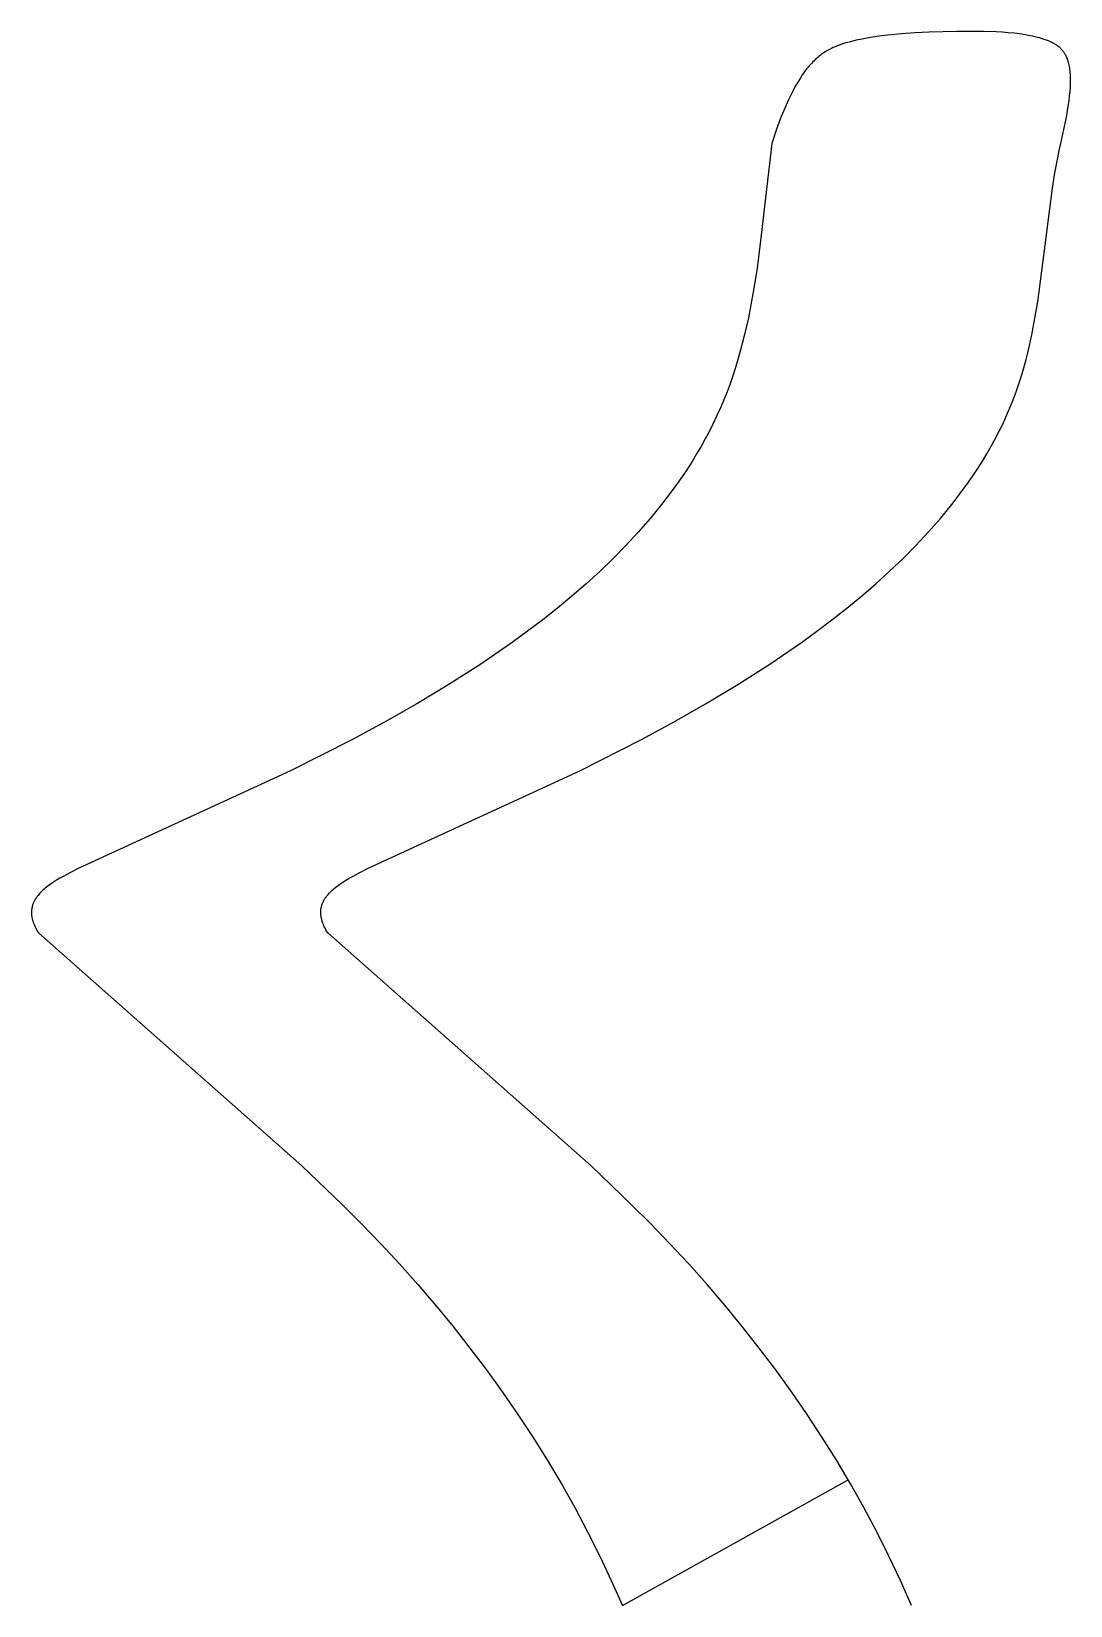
# Model space of a CAD drawing. Header units: inches. Extents: x 33 to 54.3, y -74.8 to -42.6.
import ezdxf

# ---------------------------------------------------------------- set-up
doc = ezdxf.new("R2010")
doc.units = ezdxf.units.IN
doc.header["$MEASUREMENT"] = 0
doc.layers.add('Default', color=7, linetype='Continuous', true_color=0x000000)

msp = doc.modelspace()

# ---------------------------------------------------------------- linework, layer by layer
at = {"layer": 'Default'}
msp.add_lwpolyline([(51.015, -74.849), (50.79, -74.338), (50.551, -73.834), (50.301, -73.336), (50.039, -72.843), (49.765, -72.357), (49.479, -71.876), (49.183, -71.402), (48.876, -70.935), (48.558, -70.474), (48.23, -70.019), (47.892, -69.571), (47.544, -69.13), (47.187, -68.695), (46.82, -68.267), (46.445, -67.847), (46.061, -67.433), (45.668, -67.027), (45.268, -66.626), (44.445, -65.839), (39.043, -61.063), (39.024, -61.031), (39.005, -60.999), (38.989, -60.968), (38.973, -60.937), (38.96, -60.906), (38.953, -60.891), (38.947, -60.876), (38.942, -60.861), (38.936, -60.847), (38.932, -60.832), (38.927, -60.818), (38.923, -60.803), (38.919, -60.789), (38.915, -60.775), (38.912, -60.761), (38.91, -60.747), (38.907, -60.733), (38.905, -60.72), (38.903, -60.706), (38.902, -60.693), (38.901, -60.679), (38.9, -60.666), (38.9, -60.653), (38.9, -60.64), (38.9, -60.627), (38.9, -60.614), (38.901, -60.601), (38.903, -60.588), (38.904, -60.575), (38.906, -60.563), (38.908, -60.55), (38.911, -60.538), (38.913, -60.526), (38.917, -60.513), (38.92, -60.501), (38.924, -60.489), (38.928, -60.477), (38.932, -60.465), (38.937, -60.453), (38.942, -60.442), (38.947, -60.43), (38.953, -60.418), (38.959, -60.407), (38.965, -60.395), (38.971, -60.384), (38.978, -60.372), (38.985, -60.361), (38.992, -60.35), (39, -60.339), (39.008, -60.328), (39.016, -60.316), (39.024, -60.305), (39.033, -60.294), (39.051, -60.273), (39.07, -60.251), (39.091, -60.23), (39.112, -60.209), (39.135, -60.188), (39.158, -60.167), (39.183, -60.146), (39.208, -60.125), (39.235, -60.105), (39.262, -60.084), (39.29, -60.064), (39.35, -60.024), (39.413, -59.984), (39.479, -59.944), (39.549, -59.904), (39.698, -59.825), (39.859, -59.744), (44.212, -57.744), (45.477, -57.1), (46.132, -56.745), (46.792, -56.37), (47.454, -55.972), (48.11, -55.552), (48.755, -55.111), (49.071, -54.881), (49.382, -54.646), (49.688, -54.406), (49.987, -54.16), (50.279, -53.908), (50.563, -53.65), (50.839, -53.388), (51.105, -53.119), (51.361, -52.845), (51.606, -52.566), (51.84, -52.281), (51.952, -52.137), (52.062, -51.991), (52.168, -51.844), (52.271, -51.695), (52.37, -51.546), (52.466, -51.394), (52.558, -51.242), (52.647, -51.088), (52.732, -50.933), (52.813, -50.776), (52.89, -50.619), (52.963, -50.459), (53.032, -50.299), (53.097, -50.137), (53.157, -49.974), (53.214, -49.81), (53.267, -49.645), (53.316, -49.478), (53.361, -49.311), (53.403, -49.143), (53.479, -48.805), (53.545, -48.466), (53.602, -48.126), (53.905, -45.799), (53.955, -45.486), (54.012, -45.179), (54.043, -45.029), (54.077, -44.881), (54.14, -44.598), (54.19, -44.343), (54.228, -44.114), (54.243, -44.009), (54.255, -43.91), (54.264, -43.816), (54.27, -43.728), (54.273, -43.645), (54.274, -43.567), (54.273, -43.531), (54.272, -43.495), (54.27, -43.46), (54.268, -43.427), (54.265, -43.394), (54.261, -43.363), (54.257, -43.333), (54.252, -43.304), (54.246, -43.276), (54.24, -43.249), (54.234, -43.223), (54.226, -43.198), (54.219, -43.173), (54.21, -43.15), (54.201, -43.128), (54.197, -43.117), (54.192, -43.106), (54.187, -43.096), (54.182, -43.086), (54.177, -43.075), (54.171, -43.066), (54.166, -43.056), (54.16, -43.046), (54.155, -43.037), (54.149, -43.028), (54.143, -43.019), (54.137, -43.01), (54.13, -43.002), (54.124, -42.993), (54.118, -42.985), (54.111, -42.977), (54.104, -42.969), (54.097, -42.962), (54.09, -42.954), (54.083, -42.947), (54.076, -42.939), (54.069, -42.932), (54.061, -42.925), (54.054, -42.918), (54.038, -42.905), (54.023, -42.892), (54.006, -42.88), (53.99, -42.868), (53.972, -42.857), (53.955, -42.846), (53.937, -42.836), (53.918, -42.826), (53.899, -42.816), (53.88, -42.807), (53.86, -42.798), (53.82, -42.78), (53.778, -42.764), (53.735, -42.749), (53.69, -42.734), (53.644, -42.72), (53.597, -42.707), (53.548, -42.695), (53.498, -42.684), (53.447, -42.673), (53.341, -42.654), (53.23, -42.638), (53.116, -42.624), (52.997, -42.613), (52.875, -42.604), (52.749, -42.597), (52.489, -42.588), (51.942, -42.587), (51.373, -42.6), (51.088, -42.613), (50.805, -42.633), (50.528, -42.66), (50.393, -42.677), (50.26, -42.696), (50.129, -42.717), (50.002, -42.741), (49.879, -42.767), (49.759, -42.796), (49.701, -42.812), (49.643, -42.829), (49.587, -42.846), (49.532, -42.866), (49.477, -42.887), (49.45, -42.898), (49.423, -42.909), (49.396, -42.921), (49.37, -42.934), (49.344, -42.947), (49.318, -42.961), (49.292, -42.976), (49.266, -42.991), (49.24, -43.007), (49.215, -43.023), (49.19, -43.041), (49.164, -43.059), (49.139, -43.077), (49.114, -43.097), (49.09, -43.118), (49.065, -43.139), (49.04, -43.161), (49.016, -43.185), (48.991, -43.209), (48.967, -43.234), (48.943, -43.26), (48.918, -43.288), (48.894, -43.316), (48.87, -43.345), (48.846, -43.376), (48.822, -43.408), (48.798, -43.441), (48.774, -43.475), (48.727, -43.547), (48.679, -43.624), (48.631, -43.707), (48.584, -43.795), (48.536, -43.889), (48.488, -43.99), (48.44, -44.096), (48.392, -44.209), (48.343, -44.329), (48.245, -44.59), (48.146, -44.881), (47.933, -46.763), (47.846, -47.435), (47.794, -47.775), (47.735, -48.116), (47.668, -48.458), (47.591, -48.799), (47.503, -49.138), (47.455, -49.307), (47.404, -49.475), (47.349, -49.642), (47.292, -49.809), (47.23, -49.974), (47.165, -50.137), (47.096, -50.3), (47.024, -50.461), (46.948, -50.62), (46.868, -50.778), (46.784, -50.935), (46.697, -51.091), (46.607, -51.245), (46.513, -51.398), (46.417, -51.549), (46.317, -51.699), (46.213, -51.847), (46.107, -51.994), (45.886, -52.285), (45.653, -52.569), (45.41, -52.848), (45.156, -53.122), (44.893, -53.39), (44.62, -53.652), (44.339, -53.909), (44.05, -54.16), (43.754, -54.406), (43.451, -54.646), (43.142, -54.881), (42.827, -55.11), (42.184, -55.551), (41.528, -55.971), (40.867, -56.369), (40.205, -56.745), (39.549, -57.099), (38.281, -57.744), (33.928, -59.744), (33.767, -59.824), (33.618, -59.904), (33.548, -59.944), (33.481, -59.984), (33.418, -60.024), (33.359, -60.064), (33.331, -60.084), (33.303, -60.105), (33.277, -60.125), (33.251, -60.146), (33.227, -60.167), (33.203, -60.187), (33.181, -60.209), (33.159, -60.23), (33.139, -60.251), (33.12, -60.273), (33.102, -60.294), (33.093, -60.305), (33.084, -60.316), (33.076, -60.328), (33.068, -60.339), (33.061, -60.35), (33.053, -60.361), (33.046, -60.372), (33.04, -60.384), (33.033, -60.395), (33.027, -60.407), (33.021, -60.418), (33.016, -60.43), (33.01, -60.442), (33.005, -60.453), (33.001, -60.465), (32.996, -60.477), (32.992, -60.489), (32.989, -60.501), (32.985, -60.513), (32.982, -60.526), (32.979, -60.538), (32.977, -60.55), (32.974, -60.563), (32.973, -60.575), (32.971, -60.588), (32.97, -60.601), (32.969, -60.614), (32.968, -60.627), (32.968, -60.64), (32.968, -60.653), (32.968, -60.666), (32.969, -60.679), (32.97, -60.693), (32.972, -60.706), (32.973, -60.72), (32.976, -60.733), (32.978, -60.747), (32.981, -60.761), (32.984, -60.775), (32.987, -60.789), (32.991, -60.803), (32.995, -60.818), (33, -60.832), (33.005, -60.847), (33.01, -60.861), (33.016, -60.876), (33.022, -60.891), (33.028, -60.906), (33.042, -60.937), (33.057, -60.968), (33.074, -60.999), (33.092, -61.031), (33.112, -61.063), (38.514, -65.839), (39.337, -66.626), (39.737, -67.027), (40.129, -67.433), (40.513, -67.847), (40.889, -68.267), (41.255, -68.695), (41.612, -69.13), (41.96, -69.571), (42.298, -70.019), (42.626, -70.474), (42.944, -70.935), (43.252, -71.402), (43.548, -71.876), (43.833, -72.357), (44.107, -72.843), (44.37, -73.336), (44.62, -73.834), (44.858, -74.338), (45.084, -74.849), (49.715, -72.271)], dxfattribs=at)

doc.saveas('drawing.dxf')
